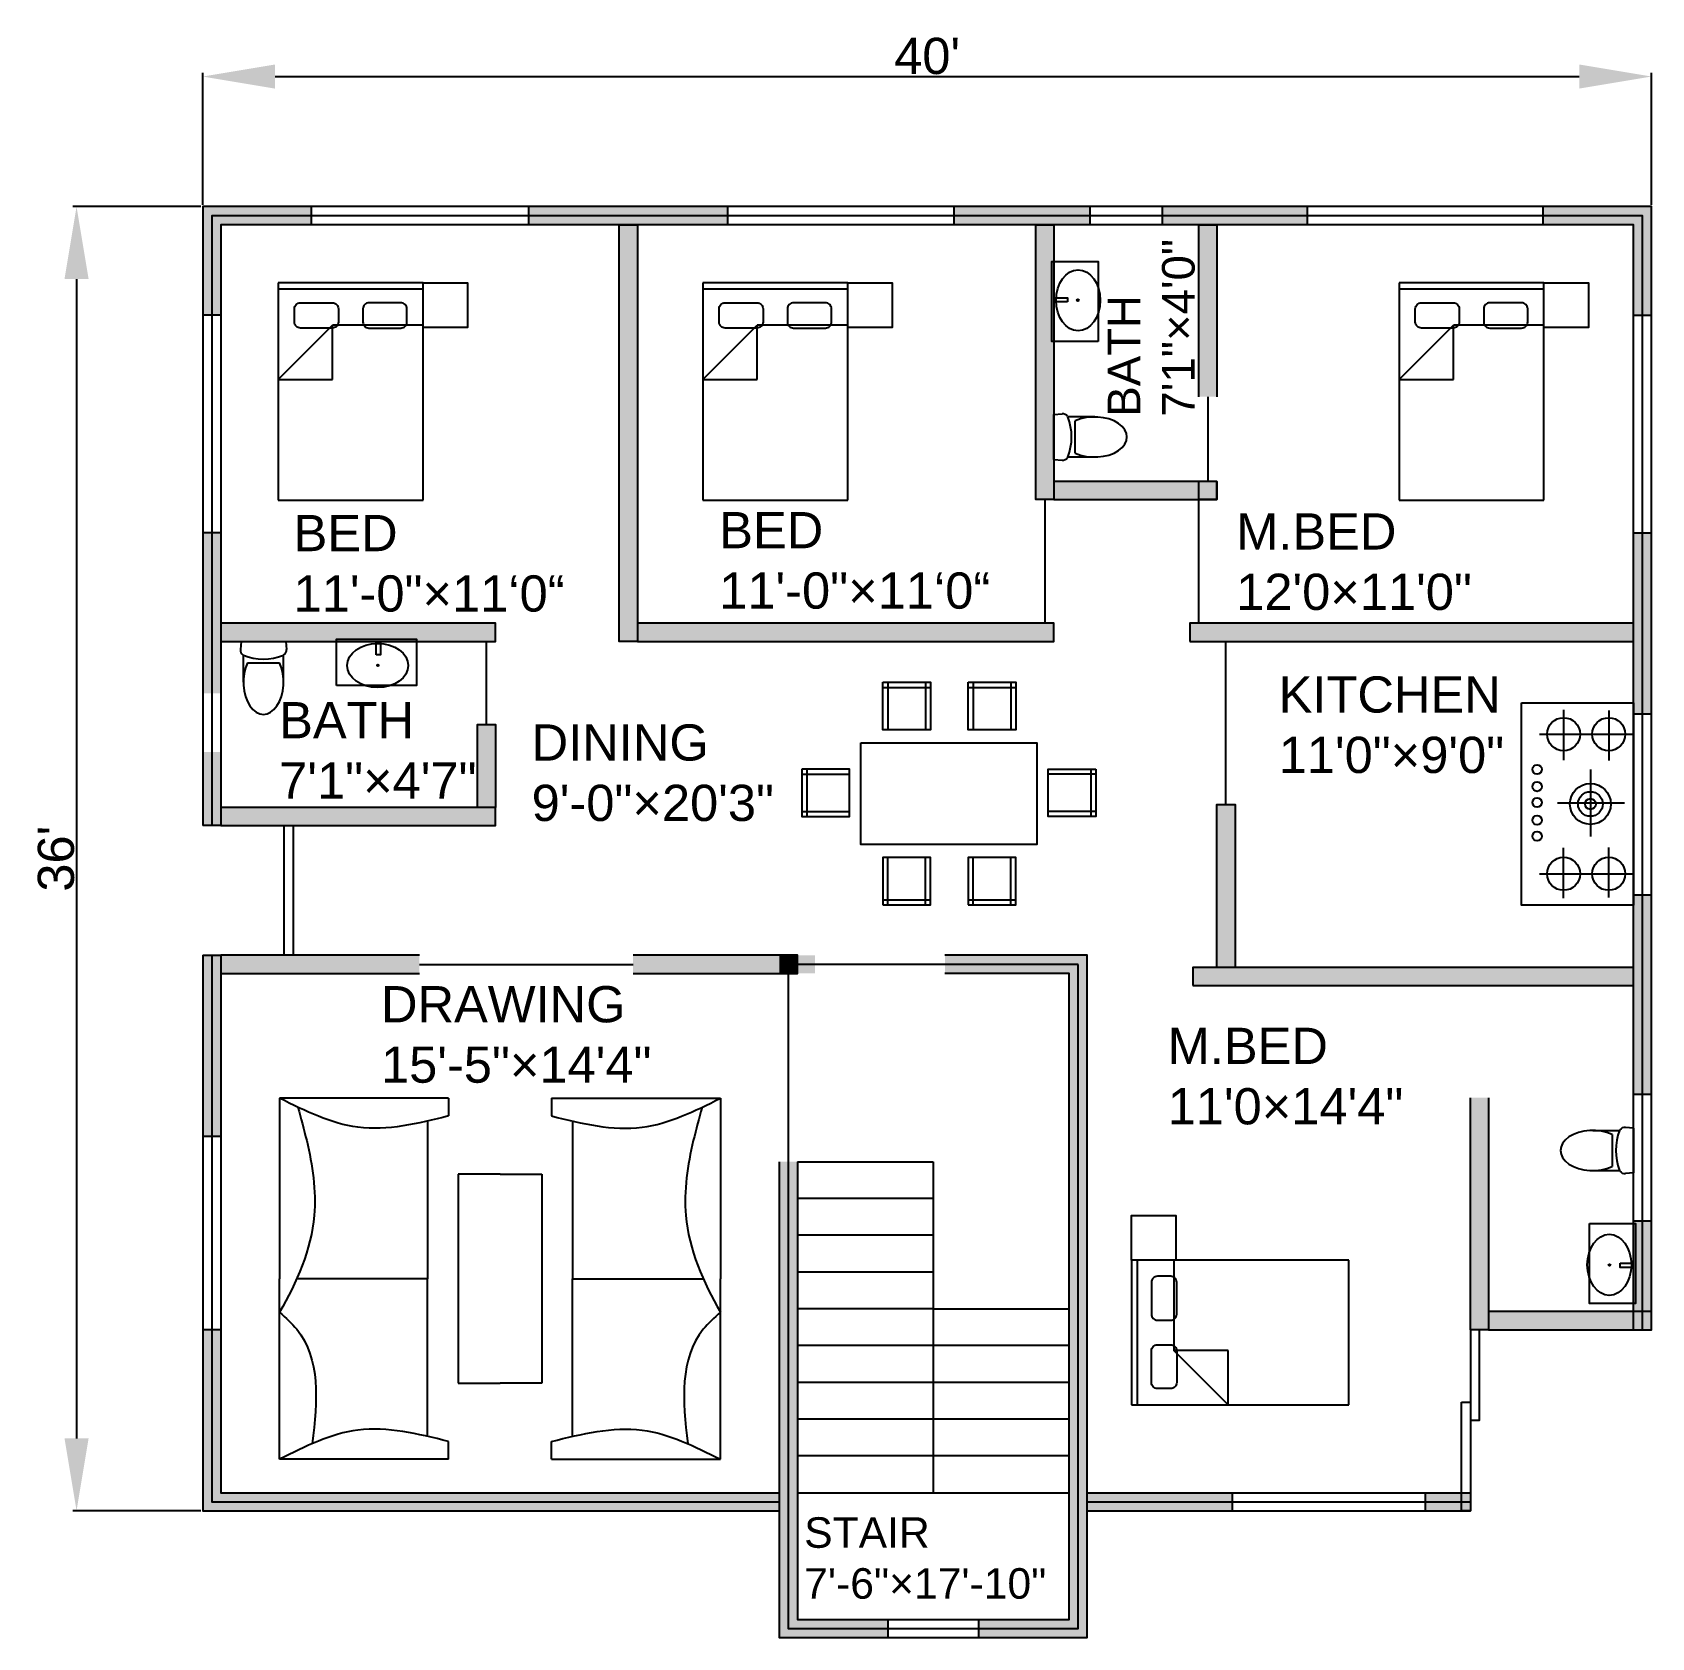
# Model space of a CAD drawing. Header units: inches. Extents: x 641 to 1177, y 2118 to 2650.
import ezdxf

# ---------------------------------------------------------------- set-up
doc = ezdxf.new("R2010")
doc.units = ezdxf.units.IN
doc.header["$PDMODE"] = 2
doc.styles.get("Standard").update_dxf_attribs({"font": 'arial.ttf', "height": 12})
doc.dimstyles.new('ISO-25', dxfattribs={"dimtxt": 12, "dimasz": 24, "dimexe": 1.25, "dimexo": 0.625, "dimtad": 1, "dimtoh": 1, "dimlunit": 4, "dimtxsty": 'Standard', "dimcen": 2.5, "dimadec": 0, "dimazin": 0, "dimtfac": 1, "dimtmove": 0, "dimatfit": 3, "dimfxl": 1, "dimarcsym": 0})

# ---------------------------------------------------------------- blocks, each defined once
blk = doc.blocks.new('*D1')
at = {"color": 0, "lineweight": -2, "transparency": 16777216}
for p, q in [((697.48, 2592.86), (697.48, 2636.58)), ((721.48, 2635.33), (1153.48, 2635.33)), ((1177.48, 2592.86), (1177.48, 2636.58))]:
    blk.add_line(p, q, dxfattribs=at)
at = {"color": 0, "transparency": 16777216}
for points in [[(721.48, 2639.33), (721.48, 2631.33), (697.48, 2635.33)], [(1153.48, 2639.33), (1153.48, 2631.33), (1177.48, 2635.33)]]:
    blk.add_solid(points, dxfattribs=at)
at = {"layer": 'Defpoints', "color": 0, "transparency": 16777216}
for p in [(1177.48, 2635.33), (697.48, 2592.24), (1177.48, 2592.24)]:
    blk.add_point(p, dxfattribs=at)
at = {"color": 0, "transparency": 16777216, "insert": (937.48, 2642.08), "char_height": 12, "attachment_point": 5}
blk.add_mtext("40'", dxfattribs=at)
blk = doc.blocks.new('床')
for p, q in [((0, 0), (0, -72)), ((48, 0), (0, 0)), ((48, -72), (48, 0)), ((0, -2), (48, -2)), ((0, -32), (18, -14)), ((48, -14), (18, -14)), ((18, -32), (18, -14)), ((0, -32), (18, -32)), ((0, -72), (48, -72))]:
    blk.add_line(p, q)
blk.add_lwpolyline([(48, 0), (62.75, 0), (62.75, -14.75), (48, -14.75)], close=True)
for points in [[(7.39, -6.59), (17.94, -6.59, -0.414214), (19.94, -8.59), (19.94, -12.99, -0.414214), (17.94, -14.99), (7.39, -14.99, -0.414214), (5.39, -12.99), (5.39, -8.59, -0.414214)], [(40.61, -6.59), (30.06, -6.59, 0.414214), (28.06, -8.59), (28.06, -12.99, 0.414214), (30.06, -14.99), (40.61, -14.99, 0.414214), (42.61, -12.99), (42.61, -8.59, 0.414214)]]:
    blk.add_lwpolyline(points, format="xyb", close=True)
blk = doc.blocks.new('chair')
for p, q in [((2, 0), (2, -18.71)), ((16.71, 0), (16.71, -18.71)), ((0, -2), (18.71, -2))]:
    blk.add_line(p, q)
blk.add_lwpolyline([(0, 0), (18.71, 0), (18.71, -18.71), (0, -18.71)], close=True)
blk = doc.blocks.new('*D6')
at = {"color": 0, "lineweight": -2, "transparency": 16777216}
for p, q in [((696.85, 2592.24), (654.45, 2592.24)), ((655.7, 2568.24), (655.7, 2184.24)), ((696.85, 2160.24), (654.45, 2160.24))]:
    blk.add_line(p, q, dxfattribs=at)
at = {"color": 0, "transparency": 16777216}
for points in [[(651.7, 2568.24), (659.7, 2568.24), (655.7, 2592.24)], [(651.7, 2184.24), (659.7, 2184.24), (655.7, 2160.24)]]:
    blk.add_solid(points, dxfattribs=at)
at = {"layer": 'Defpoints', "color": 0, "transparency": 16777216}
for p in [(697.48, 2592.24), (655.7, 2160.24), (697.48, 2160.24)]:
    blk.add_point(p, dxfattribs=at)
at = {"color": 0, "transparency": 16777216, "insert": (648.94, 2376.24), "char_height": 12, "attachment_point": 5, "rotation": 90}
blk.add_mtext("36'", dxfattribs=at)
blk = doc.blocks.new('cook')
for p, q in [((-8.9, -0.86), (-8.9, -7.27)), ((-3.16, -0.95), (-3.16, -7.34)), ((-11.98, -3.98), (0, -3.98)), ((-5.49, -8.49), (-5.49, -17.01)), ((-1.16, -12.75), (-9.68, -12.75)), ((-8.9, -24.88), (-8.9, -18.47)), ((-3.16, -24.78), (-3.16, -18.4)), ((-11.98, -21.76), (0, -21.76))]:
    blk.add_line(p, q)
blk.add_lwpolyline([(-14.25, 0), (0, 0), (0, -25.74), (-14.25, -25.74)], close=True)
for centre, radius in [((-8.9, -3.98), 2.1), ((-3.16, -3.98), 2.1), ((-12.28, -8.46), 0.598), ((-12.28, -10.66), 0.598), ((-5.49, -12.87), 2.6), ((-12.28, -12.68), 0.598), ((-5.49, -12.87), 1.57), ((-5.49, -12.87), 0.685), ((-12.28, -14.93), 0.598), ((-12.28, -16.97), 0.598), ((-8.9, -21.76), 2.1), ((-3.16, -21.76), 2.1)]:
    blk.add_circle(centre, radius)
blk = doc.blocks.new('toilt')
for p, q in [((-13.5, 6.65), (-4.61, 6.65)), ((-4.5, 6.81), (-4.61, 6.65)), ((0, 7.4), (-2.69, 7.64)), ((0, 7.4), (0, -7.4)), ((-7.07, 5.31), (-7.07, -5.31)), ((-13.5, -6.65), (-4.61, -6.65)), ((-4.5, -6.81), (-4.61, -6.65)), ((0, -7.4), (-2.69, -7.64))]:
    blk.add_line(p, q)
for centre, radius, start, end in [((12.71, 0), 18.56, 159.0108, 200.9892), ((-2.87, 5.65), 2, 84.9009, 144.4162), ((-2.87, -5.65), 2, 215.5838, 275.0991)]:
    blk.add_arc(centre, radius, start, end)
blk.add_ellipse((-13.5, 0), major_axis=(-10.69, 0), ratio=0.621949, start_param=4.067483, end_param=8.498888)
blk = doc.blocks.new('wash')
for points in [[(-6.67, 13.71), (8.62, 13.71), (8.62, -12.78), (-6.67, -12.78)], [(3.47, 0.56), (7.58, 0.56), (7.58, -0.8), (3.47, -0.8)]]:
    blk.add_lwpolyline(points, close=True)
blk.add_circle((0, 0), 0.3)
blk.add_ellipse((-0.07, 0.06), major_axis=(0, 10.11), ratio=0.721382)

msp = doc.modelspace()

# ---------------------------------------------------------------- hatches: boundary and pattern name
h = msp.add_hatch(color=256)
h.dxf.hatch_style = 1
h.paths.add_polyline_path([(700.478, 2589.238), (733.478, 2589.238), (733.478, 2592.238), (697.478, 2592.238), (697.478, 2556.238), (700.478, 2556.238)])
h.paths.add_polyline_path([(703.478, 2586.238), (733.478, 2586.238), (733.478, 2589.238), (700.478, 2589.238), (700.478, 2556.238), (703.478, 2556.238)], flags=17)
h = msp.add_hatch(color=256)
h.dxf.hatch_style = 1
h.paths.add_polyline_path([(871.478, 2589.238), (805.478, 2589.238), (805.478, 2586.238), (871.478, 2586.238)])
h.paths.add_polyline_path([(871.478, 2592.238), (805.478, 2592.238), (805.478, 2589.238), (871.478, 2589.238)])
h.paths.add_polyline_path([(841.478, 2586.238), (835.478, 2586.238), (835.478, 2448.238), (841.478, 2448.238)])
h.paths.add_polyline_path([(979.478, 2454.238), (841.478, 2454.238), (841.478, 2448.238), (979.478, 2448.238)])
h.paths.add_polyline_path([(794.478, 2454.238), (703.478, 2454.238), (703.478, 2448.238), (794.478, 2448.238)])
h.paths.add_polyline_path([(991.478, 2592.238), (946.478, 2592.238), (946.478, 2589.238), (991.478, 2589.238)])
h.paths.add_polyline_path([(991.478, 2589.238), (946.478, 2589.238), (946.478, 2586.238), (991.478, 2586.238)])
h.paths.add_polyline_path([(979.478, 2586.238), (973.478, 2586.238), (973.478, 2495.238), (979.478, 2495.238)])
h.paths.add_polyline_path([(1033.478, 2501.238), (979.478, 2501.238), (979.478, 2495.238), (1033.478, 2495.238)])
h.paths.add_polyline_path([(1063.478, 2589.238), (1015.478, 2589.238), (1015.478, 2586.238), (1063.478, 2586.238)])
h.paths.add_polyline_path([(1063.478, 2592.238), (1015.478, 2592.238), (1015.478, 2589.238), (1063.478, 2589.238)])
h.paths.add_polyline_path([(1174.478, 2589.238), (1141.478, 2589.238), (1141.478, 2586.238), (1171.478, 2586.238), (1171.478, 2556.238), (1174.478, 2556.238)], flags=17)
h.paths.add_polyline_path([(1177.478, 2592.238), (1141.478, 2592.238), (1141.478, 2589.238), (1174.478, 2589.238), (1174.478, 2556.238), (1177.478, 2556.238)])
h.paths.add_polyline_path([(1177.478, 2484.238), (1174.478, 2484.238), (1174.478, 2424.238), (1177.478, 2424.238)])
h.paths.add_polyline_path([(1174.478, 2484.238), (1171.478, 2484.238), (1171.478, 2424.238), (1174.478, 2424.238)])
h.paths.add_polyline_path([(1171.478, 2454.238), (1024.478, 2454.238), (1024.478, 2448.238), (1171.478, 2448.238)])
h.paths.add_polyline_path([(1171.478, 2340.238), (1025.478, 2340.238), (1025.478, 2334.238), (1171.478, 2334.238)])
h.paths.add_polyline_path([(1039.478, 2394.238), (1033.478, 2394.238), (1033.478, 2340.238), (1039.478, 2340.238)])
h.paths.add_polyline_path([(1174.478, 2364.238), (1171.478, 2364.238), (1171.478, 2298.238), (1174.478, 2298.238)])
h.paths.add_polyline_path([(1177.478, 2364.238), (1174.478, 2364.238), (1174.478, 2298.238), (1177.478, 2298.238)])
h.paths.add_polyline_path([(1177.478, 2256.238), (1174.478, 2256.238), (1174.478, 2226.238), (1177.478, 2226.238)])
h.paths.add_polyline_path([(1174.478, 2256.238), (1171.478, 2256.238), (1171.478, 2226.238), (1174.478, 2226.238)])
h.paths.add_polyline_path([(1171.478, 2226.238), (1123.478, 2226.238), (1123.478, 2220.238), (1171.478, 2220.238)])
h.paths.add_polyline_path([(1174.478, 2226.238), (1171.478, 2226.238), (1171.478, 2220.238), (1174.478, 2220.238)])
h.paths.add_polyline_path([(1177.478, 2226.238), (1174.478, 2226.238), (1174.478, 2220.238), (1177.478, 2220.238)])
h.paths.add_polyline_path([(1114.478, 2163.238), (1102.478, 2163.238), (1102.478, 2160.238), (1114.478, 2160.238)])
h.paths.add_polyline_path([(1114.478, 2166.238), (1102.478, 2166.238), (1102.478, 2163.238), (1114.478, 2163.238)])
h.paths.add_polyline_path([(1117.478, 2166.238), (1114.478, 2166.238), (1114.478, 2163.238), (1117.478, 2163.238)])
h.paths.add_polyline_path([(1117.478, 2163.238), (1114.478, 2163.238), (1114.478, 2160.238), (1117.478, 2160.238)])
h.paths.add_polyline_path([(1038.478, 2163.238), (990.478, 2163.238), (990.478, 2160.238), (1038.478, 2160.238)])
h.paths.add_polyline_path([(1038.478, 2166.238), (990.478, 2166.238), (990.478, 2163.238), (1038.478, 2163.238)])
h.paths.add_polyline_path([(888.478, 2163.238), (700.478, 2163.238), (700.478, 2220.238), (697.478, 2220.238), (697.478, 2160.238), (888.478, 2160.238)])
h.paths.add_polyline_path([(888.478, 2166.238), (703.478, 2166.238), (703.478, 2220.238), (700.478, 2220.238), (700.478, 2163.238), (888.478, 2163.238)], flags=17)
h.paths.add_polyline_path([(703.478, 2344.238), (700.478, 2344.238), (700.478, 2284.238), (703.478, 2284.238)])
h.paths.add_polyline_path([(700.478, 2344.238), (697.478, 2344.238), (697.478, 2284.238), (700.478, 2284.238)])
h.paths.add_polyline_path([(794.478, 2393.238), (703.478, 2393.238), (703.478, 2387.238), (794.478, 2387.238)])
h.paths.add_polyline_path([(794.478, 2420.738), (788.478, 2420.738), (788.478, 2393.238), (794.478, 2393.238)])
h.paths.add_polyline_path([(1027.478, 2529.275), (1033.478, 2529.275), (1033.478, 2586.238), (1027.478, 2586.238)])
h.paths.add_polyline_path([(703.478, 2411.548), (700.478, 2411.548), (700.478, 2387.238), (703.478, 2387.238)])
h.paths.add_polyline_path([(700.478, 2431.017), (703.478, 2431.017), (703.478, 2484.238), (700.478, 2484.238)])
h.paths.add_polyline_path([(700.478, 2411.548), (697.478, 2411.548), (697.478, 2387.238), (700.478, 2387.238)])
h.paths.add_polyline_path([(697.478, 2431.017), (700.478, 2431.017), (700.478, 2484.238), (697.478, 2484.238)])
h.paths.add_polyline_path([(1123.478, 2297.068), (1117.478, 2297.068), (1117.478, 2220.238), (1120.478, 2220.238), (1123.478, 2220.238)])
h.paths.add_polyline_path([(840.071, 2344.238), (840.071, 2338.238), (888.478, 2338.238), (888.478, 2344.238)])
h.paths.add_polyline_path([(769.254, 2338.238), (769.254, 2344.238), (703.478, 2344.238), (703.478, 2338.238)])
h.paths.add_polyline_path([(943.378, 2341.238), (943.378, 2338.238), (984.478, 2338.238), (984.478, 2124.238), (954.478, 2124.238), (954.478, 2121.238), (987.478, 2121.238), (987.478, 2341.238)])
h.paths.add_polyline_path([(900.372, 2338.238), (900.372, 2341.238), (894.478, 2341.238), (894.478, 2338.238)])
h.paths.add_polyline_path([(943.378, 2344.238), (943.378, 2341.238), (987.478, 2341.238), (987.478, 2121.238), (954.478, 2121.238), (954.478, 2118.238), (990.478, 2118.238), (990.478, 2344.238)])
h.paths.add_polyline_path([(900.372, 2341.238), (900.372, 2344.238), (894.478, 2344.238), (894.478, 2341.238)])
h.paths.add_polyline_path([(894.478, 2275.884), (891.478, 2275.884), (891.478, 2121.238), (924.478, 2121.238), (924.478, 2124.238), (894.478, 2124.238)])
h.paths.add_polyline_path([(891.478, 2275.884), (888.478, 2275.884), (888.478, 2118.238), (924.478, 2118.238), (924.478, 2121.238), (891.478, 2121.238)])
h = msp.add_hatch(color=0)
h.dxf.hatch_style = 1
h.paths.add_polyline_path([(894.478, 2344.238), (888.478, 2344.238), (888.478, 2338.238), (891.478, 2338.238), (891.478, 2341.238), (894.478, 2341.238)])
h = msp.add_hatch(color=0)
h.dxf.hatch_style = 1
h.paths.add_polyline_path([(894.478, 2341.238), (891.478, 2341.238), (891.478, 2338.238), (894.478, 2338.238)])

# ---------------------------------------------------------------- linework, layer by layer
for p, q in [((733.478, 2586.238), (733.478, 2592.238)), ((805.478, 2586.238), (805.478, 2592.238)), ((871.478, 2586.238), (871.478, 2592.238)), ((946.478, 2586.238), (946.478, 2592.238)), ((991.478, 2586.238), (991.478, 2592.238)), ((1015.478, 2586.238), (1015.478, 2592.238)), ((1063.478, 2586.238), (1063.478, 2592.238)), ((1141.478, 2592.238), (1141.478, 2586.238)), ((703.478, 2556.238), (697.478, 2556.238)), ((1171.478, 2556.238), (1177.478, 2556.238)), ((1030.478, 2529.275), (1030.478, 2501.238)), ((976.478, 2495.238), (976.478, 2454.238)), ((1027.478, 2454.238), (1027.478, 2495.238)), ((703.478, 2484.238), (697.478, 2484.238)), ((1171.478, 2484.238), (1177.478, 2484.238)), ((791.478, 2420.738), (791.478, 2448.238)), ((1036.478, 2394.238), (1036.478, 2448.238)), ((1171.478, 2424.238), (1177.478, 2424.238)), ((703.478, 2387.238), (697.478, 2387.238)), ((1171.478, 2364.238), (1177.478, 2364.238)), ((697.478, 2344.238), (703.478, 2344.238)), ((769.254, 2341.238), (840.071, 2341.238)), ((778.923, 2296.909), (722.96, 2296.909)), ((722.96, 2296.909), (722.96, 2237.122)), ((778.923, 2296.909), (778.923, 2291.031)), ((813.033, 2296.909), (868.995, 2296.909)), ((813.033, 2296.909), (813.033, 2291.031)), ((868.995, 2296.909), (868.995, 2237.122)), ((1171.478, 2298.238), (1177.478, 2298.238)), ((771.987, 2289.367), (771.987, 2237.122)), ((819.969, 2289.367), (819.969, 2237.122)), ((703.478, 2284.238), (697.478, 2284.238)), ((894.478, 2275.884), (939.478, 2275.884)), ((939.478, 2275.884), (939.478, 2166.238)), ((795.978, 2271.778), (782.167, 2271.778)), ((782.167, 2271.778), (782.167, 2202.466)), ((795.978, 2271.778), (809.788, 2271.778)), ((809.788, 2271.778), (809.788, 2202.466)), ((939.478, 2263.701), (894.478, 2263.701)), ((1171.478, 2256.238), (1177.478, 2256.238)), ((939.478, 2251.518), (894.478, 2251.518)), ((722.96, 2177.335), (722.96, 2237.122)), ((771.987, 2237.122), (728.648, 2237.122)), ((771.987, 2184.878), (771.987, 2237.122)), ((819.969, 2184.878), (819.969, 2237.122)), ((819.969, 2237.122), (863.308, 2237.122)), ((868.995, 2177.335), (868.995, 2237.122)), ((939.478, 2239.335), (894.478, 2239.335)), ((939.478, 2227.152), (894.478, 2227.152)), ((939.478, 2227.152), (984.478, 2227.152)), ((703.478, 2220.238), (697.478, 2220.238)), ((984.478, 2214.969), (894.478, 2214.969)), ((782.167, 2202.466), (795.978, 2202.466)), ((809.788, 2202.466), (795.978, 2202.466)), ((984.478, 2202.786), (894.478, 2202.786)), ((984.478, 2190.604), (894.478, 2190.604)), ((778.923, 2177.335), (778.923, 2183.213)), ((813.033, 2177.335), (813.033, 2183.213)), ((984.478, 2178.421), (894.478, 2178.421)), ((778.923, 2177.335), (722.96, 2177.335)), ((813.033, 2177.335), (868.995, 2177.335)), ((894.478, 2166.238), (984.478, 2166.238)), ((1038.478, 2166.238), (1038.478, 2160.238)), ((1102.478, 2166.238), (1102.478, 2160.238)), ((924.478, 2124.238), (924.478, 2118.238)), ((954.478, 2124.238), (954.478, 2118.238))]:
    msp.add_line(p, q)
for points in [[(1177.478, 2220.238), (1177.478, 2592.238), (697.478, 2592.238), (697.478, 2387.238)], [(1174.478, 2220.238), (1174.478, 2589.238), (700.478, 2589.238), (700.478, 2387.238)], [(1171.478, 2220.238), (1171.478, 2586.238), (703.478, 2586.238), (703.478, 2387.238)], [(1027.478, 2529.275), (1027.478, 2586.238), (1033.478, 2586.238), (1033.478, 2529.275)], [(1033.478, 2501.238), (1033.478, 2495.238), (1027.478, 2495.238), (1027.478, 2501.238)], [(697.478, 2344.238), (697.478, 2160.238), (888.478, 2160.238)], [(700.478, 2344.238), (700.478, 2163.238), (888.478, 2163.238)], [(769.254, 2344.238), (703.478, 2344.238), (703.478, 2338.238), (769.254, 2338.238)], [(703.478, 2344.238), (703.478, 2166.238), (888.478, 2166.238)], [(840.071, 2338.238), (894.478, 2338.238), (894.478, 2344.238), (840.071, 2344.238)], [(888.478, 2275.884), (888.478, 2118.238), (990.478, 2118.238), (990.478, 2344.238), (943.378, 2344.238)], [(894.478, 2275.884), (894.478, 2124.238), (984.478, 2124.238), (984.478, 2338.238), (943.378, 2338.238)], [(1123.478, 2297.068), (1123.478, 2220.238), (1117.478, 2220.238), (1117.478, 2297.068)], [(990.478, 2166.238), (1117.478, 2166.238)], [(990.478, 2163.238), (1117.478, 2163.238)], [(990.478, 2160.238), (1117.478, 2160.238)]]:
    msp.add_lwpolyline(points)
for points in [[(835.478, 2586.238), (841.478, 2586.238), (841.478, 2448.238), (835.478, 2448.238)], [(973.478, 2586.238), (979.478, 2586.238), (979.478, 2495.238), (973.478, 2495.238)], [(979.478, 2495.238), (1033.478, 2495.238), (1033.478, 2501.238), (979.478, 2501.238)], [(703.478, 2448.238), (794.478, 2448.238), (794.478, 2454.238), (703.478, 2454.238)], [(841.478, 2448.238), (979.478, 2448.238), (979.478, 2454.238), (841.478, 2454.238)], [(1024.478, 2448.238), (1171.478, 2448.238), (1171.478, 2454.238), (1024.478, 2454.238)], [(794.478, 2393.238), (788.478, 2393.238), (788.478, 2420.738), (794.478, 2420.738)], [(915.473, 2414.655), (973.857, 2414.655), (973.857, 2380.947), (915.473, 2380.947)], [(703.478, 2387.238), (794.478, 2387.238), (794.478, 2393.238), (703.478, 2393.238)], [(1039.478, 2340.238), (1033.478, 2340.238), (1033.478, 2394.238), (1039.478, 2394.238)], [(724.478, 2387.238), (727.478, 2387.238), (727.478, 2344.238), (724.478, 2344.238)], [(987.478, 2341.238), (891.478, 2341.238), (891.478, 2121.238), (987.478, 2121.238)], [(1025.478, 2334.238), (1171.478, 2334.238), (1171.478, 2340.238), (1025.478, 2340.238)], [(1177.478, 2226.238), (1123.478, 2226.238), (1123.478, 2220.238), (1177.478, 2220.238)], [(1120.478, 2220.238), (1117.478, 2220.238), (1117.478, 2190.238), (1120.478, 2190.238)], [(1114.478, 2196.238), (1117.478, 2196.238), (1117.478, 2160.238), (1114.478, 2160.238)]]:
    msp.add_lwpolyline(points, close=True)
for points in [[(778.923, 2291.031), (748.928, 2287.269), (722.96, 2296.909)], [(813.033, 2291.031), (843.028, 2287.269), (868.995, 2296.909)], [(778.923, 2183.213), (748.928, 2186.976), (722.96, 2177.335)], [(813.033, 2183.213), (843.028, 2186.976), (868.995, 2177.335)]]:
    msp.add_spline(points, degree=3)
for points, knots in [([(729.01, 2293.936), (730.045, 2290.269), (733.245, 2278.587), (736.954, 2254.815), (728.628, 2235.851), (722.96, 2226.021)], [3.0984642, 3.0984642, 3.0984642, 3.0984642, 14.5556941, 39.4688293, 73.5006754, 73.5006754, 73.5006754, 73.5006754]), ([(862.946, 2293.936), (861.911, 2290.269), (858.711, 2278.587), (855.002, 2254.815), (863.327, 2235.851), (868.995, 2226.021)], [3.0984642, 3.0984642, 3.0984642, 3.0984642, 14.5556941, 39.4688293, 73.5006754, 73.5006754, 73.5006754, 73.5006754]), ([(722.96, 2226.021), (724.974, 2224.194), (736.705, 2213.547), (735.598, 2196.792), (733.742, 2182.467)], [0, 0, 0, 0, 8.007895, 46.6555368, 46.6555368, 46.6555368, 46.6555368]), ([(868.995, 2226.021), (866.982, 2224.194), (855.25, 2213.547), (856.358, 2196.792), (858.213, 2182.467)], [0, 0, 0, 0, 8.007895, 46.6555368, 46.6555368, 46.6555368, 46.6555368])]:
    msp.add_open_spline(points, degree=3, knots=knots)

# ---------------------------------------------------------------- block references
for name, p, rotation in [('wash', (987.417, 2561.26), 180), ('toilt', (979.478, 2515.929), 180), ('toilt', (717.605, 2448.238), 90), ('wash', (755.536, 2440.298), 90), ('床', (1005.168, 2195.317), 90)]:
    msp.add_blockref(name, p, dxfattribs=dict(rotation=rotation))
for name, p in [('床', (722.498, 2566.995)), ('床', (863.168, 2566.995)), ('床', (1093.81, 2566.995)), ('toilt', (1171.478, 2279.592)), ('wash', (1163.539, 2241.661))]:
    msp.add_blockref(name, p)
for name, p, xscale, yscale, zscale in [('chair', (922.798, 2434.673), 0.842702951174771, 0.842702951174771, 0.842702951174771), ('chair', (951.083, 2434.673), 0.842702951174771, 0.842702951174771, 0.842702951174771), ('cook', (1171.478, 2427.841), 2.60116038857627, 2.60116038857627, 2.60116038857627)]:
    msp.add_blockref(name, p, dxfattribs=dict(xscale=xscale, yscale=yscale, zscale=zscale))
at = {"yscale": 0.842702951174771, "zscale": 0.842702951174771}
for p, xscale, rotation in [((895.989, 2405.944), -0.842702951174771, 90), ((993.34, 2405.944), 0.842702951174771, 270), ((922.798, 2360.928), -0.842702951174771, 180), ((951.083, 2360.928), -0.842702951174771, 180)]:
    msp.add_blockref('chair', p, dxfattribs=dict(at, xscale=xscale, rotation=rotation))

# ---------------------------------------------------------------- texts
at = {"insert": (997.29, 2522.69), "char_height": 10.8, "width": 71.2583, "attachment_point": 1, "rotation": 90}
msp.add_mtext('BATH\\P7\'1"×4\'0"', dxfattribs=at)
at = {"attachment_point": 1}
for s, insert, char_height, width in [('BED\\P11\'-0"×11‘0“', (727.601, 2490.102), 12, 96.77408), ('BED\\P11\'-0"×11‘0“', (868.603, 2491.07), 12, 96.77408), ('M.BED\\P12\'0×11\'0"', (1039.865, 2490.65), 12, 85.57862), ('BATH\\P7\'1"×4\'7"', (722.826, 2428.122), 12, 70.72174), ('DINING\\P9\'-0"×20\'3"', (806.454, 2420.738), 12, 82.83383), ('DRAWING\\P15\'-5"×14\'4"', (756.554, 2334.041), 12, 109.12362), ('M.BED\\P11\'0×14\'4"', (1017.16, 2320.247), 12, 85.57862), ('STAIR\\P7\'-6"×17\'-10"', (896.746, 2158.098), 10.11244, 93.10383)]:
    msp.add_mtext(s, dxfattribs=dict(at, insert=insert, char_height=char_height, width=width))
at = {"insert": (1053.931, 2436.637), "char_height": 12, "attachment_point": 1}
msp.add_mtext('KITCHEN\\P11\'0"×9\'0"', dxfattribs=at)

# ---------------------------------------------------------------- dimensions: what is measured, and where the dimension line sits
dim = msp.add_linear_dim(base=(1177.478, 2635.326), p1=(697.478, 2592.238), p2=(1177.478, 2592.238), dimstyle='ISO-25', override={"dimtxt": 24})
dim.commit()
dim.dimension.update_dxf_attribs({"geometry": '*D1', "text_midpoint": (937.478, 2642.077)})
dim = msp.add_linear_dim(base=(655.697, 2160.238), p1=(697.478, 2592.238), p2=(697.478, 2160.238), angle=90, dimstyle='ISO-25')
dim.commit()
dim.dimension.update_dxf_attribs({"geometry": '*D6', "text_midpoint": (648.941, 2376.238)})

doc.saveas('drawing.dxf')
